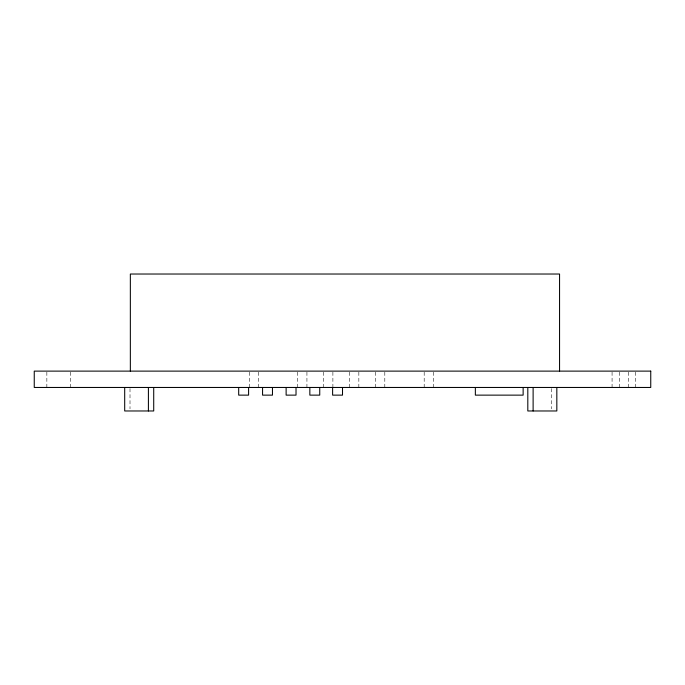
<?xml version="1.0" encoding="UTF-8"?>
<svg xmlns="http://www.w3.org/2000/svg" width="685" height="685" viewBox="0 0 685 685"><rect width="100%" height="100%" fill="white"/><g stroke="black" fill="none" stroke-linecap="round" stroke-linejoin="round"><path stroke-width="0.51" stroke-dasharray="3.42 2.57" d="M635.577 372.135L635.577 387.462M628.573 372.135L628.573 387.462M619.377 372.135L619.377 387.462M612.073 372.135L612.073 387.462M551.519 388.532L551.519 408.834M433.382 372.135L433.382 387.462M424.186 372.135L424.186 387.462M384.807 372.135L384.807 387.462M375.611 372.135L375.611 387.462M358.846 372.135L358.846 387.462M349.65 372.135L349.65 387.462M332.893 372.135L332.893 387.462M323.688 372.135L323.688 387.462M306.931 372.135L306.931 387.462M297.735 372.135L297.735 387.462M258.502 372.135L258.502 387.462M249.306 372.135L249.306 387.462M130.004 388.532L130.004 408.834M70.358 372.135L70.358 387.462M46.854 372.135L46.854 387.462"/><path stroke-width="1.03" d="M559.559 371.116L559.559 274.026L130.347 274.026L130.347 371.116M556.828 387.462L556.828 410.974L527.81 410.974L527.81 387.462M533.118 387.462L533.118 410.974M523.135 387.462L523.135 395.134L475.356 395.134L475.356 387.462M342.509 387.462L342.509 395.134L332.61 395.134L332.61 387.462M319.741 387.462L319.741 395.134L309.843 395.134L309.843 387.462M296.023 387.462L296.023 395.134L286.125 395.134L286.125 387.462M272.467 387.462L272.467 395.134L262.56 395.134L262.56 387.462M248.595 387.462L248.595 395.134L238.688 395.134L238.688 387.462M153.714 387.462L153.714 410.974L124.696 410.974L124.696 387.462M148.405 387.462L148.405 410.974M650.75 371.116L34.25 371.116L34.25 387.462L650.75 387.462L650.75 371.116"/></g></svg>
